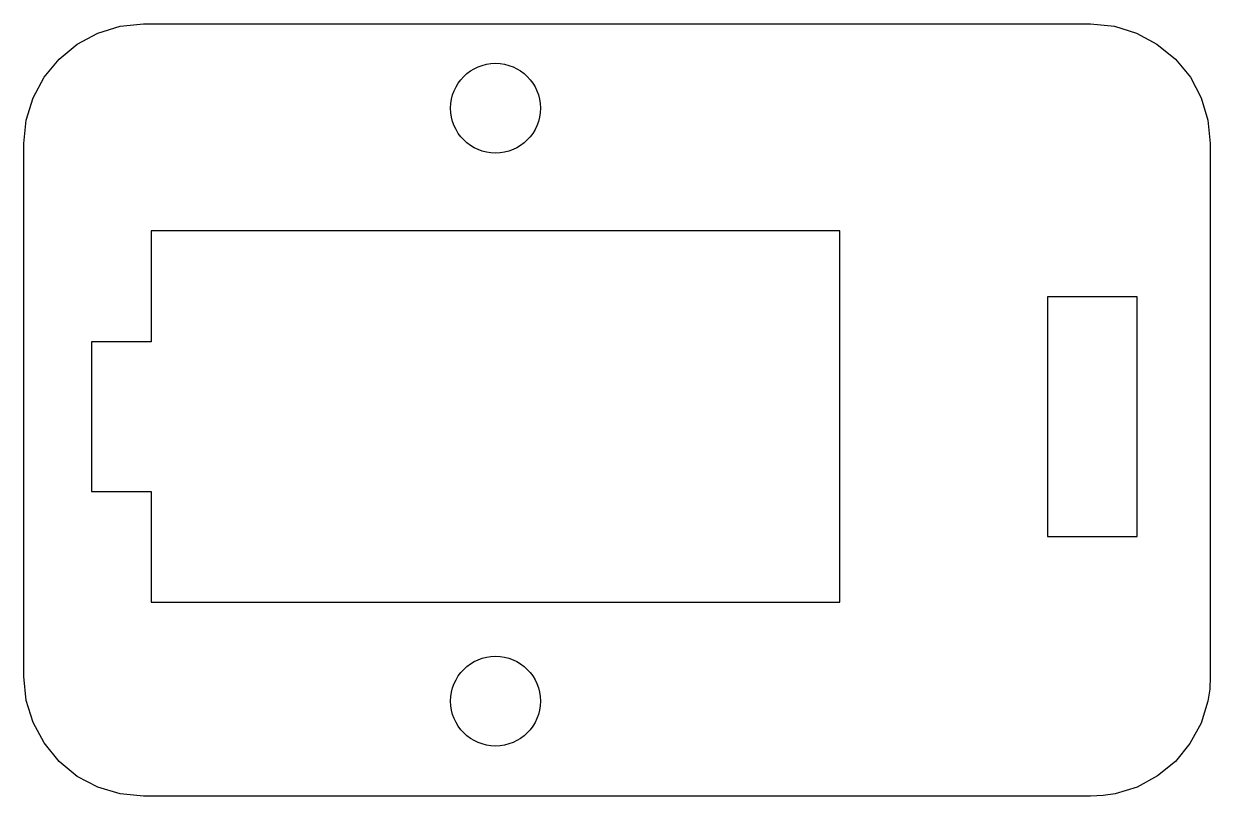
# Model space of a CAD drawing. Header units: millimetres. Extents: x 0 to 39.6, y 0 to 25.8.
import ezdxf

# ---------------------------------------------------------------- set-up
doc = ezdxf.new("R2010")
doc.units = ezdxf.units.MM
doc.layers.add('CORTE', color=7, linetype='Continuous')

msp = doc.modelspace()

# ---------------------------------------------------------------- linework, layer by layer
at = {"layer": 'CORTE'}
for points in [[(35.64, 25.8), (36.44, 25.72), (37.18, 25.48), (37.86, 25.12), (38.48, 24.62), (38.98, 24.02), (39.34, 23.32), (39.56, 22.58), (39.64, 21.8), (39.64, 4), (39.62, 3.58), (39.56, 3.18), (39.34, 2.44), (38.96, 1.76), (38.48, 1.16), (37.88, 0.68), (37.2, 0.3), (36.46, 0.08), (36.06, 0.02), (35.64, 0), (4, 0), (3.22, 0.08), (2.48, 0.3), (1.78, 0.66), (1.18, 1.16), (0.68, 1.78), (0.32, 2.46), (0.08, 3.2), (0, 4), (0, 21.8), (0.08, 22.58), (0.32, 23.32), (0.68, 24.02), (1.18, 24.62), (1.78, 25.12), (2.48, 25.48), (3.22, 25.72), (4, 25.8)], [(4.26, 18.88), (4.26, 15.18), (2.26, 15.18), (2.26, 10.18), (4.26, 10.18), (4.26, 6.48), (27.26, 6.48), (27.26, 18.88)], [(37.2, 8.68), (37.2, 16.68), (34.2, 16.68), (34.2, 8.68)]]:
    msp.add_lwpolyline(points, close=True, dxfattribs=at)
for centre in [(15.762, 22.978), (15.762, 3.178)]:
    msp.add_circle(centre, 1.5, dxfattribs=at)

doc.saveas('drawing.dxf')
